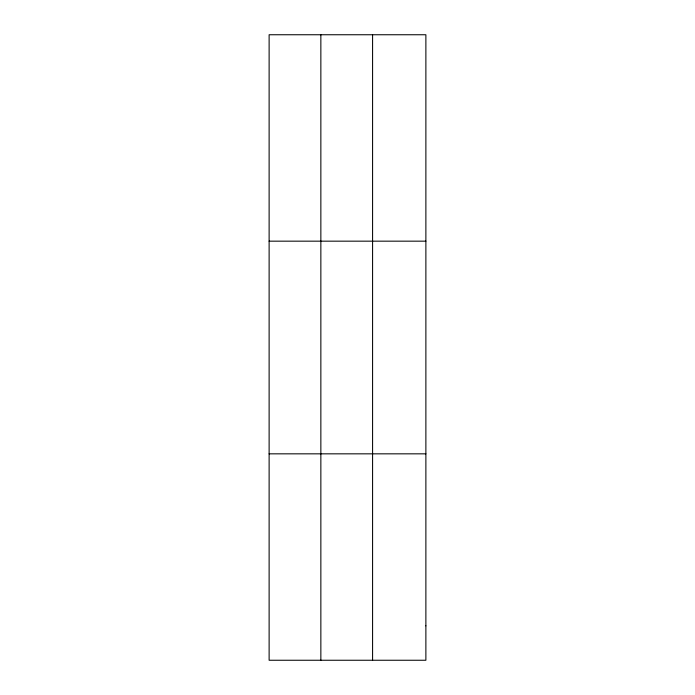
<?xml version="1.0" encoding="UTF-8"?>
<svg xmlns="http://www.w3.org/2000/svg" width="695" height="695" viewBox="0 0 695 695"><rect width="100%" height="100%" fill="white"/><g stroke="black" fill="none" stroke-linecap="round" stroke-linejoin="round"><path stroke-width="1.04" d="M320.855 34.75L320.855 660.25M372.581 34.75L372.581 660.25M269.121 241.165L425.879 241.165M269.121 453.835L425.879 453.835M425.879 625.847L425.879 660.25L269.121 660.25L269.121 34.75L425.879 34.75L425.879 625.847"/></g></svg>
